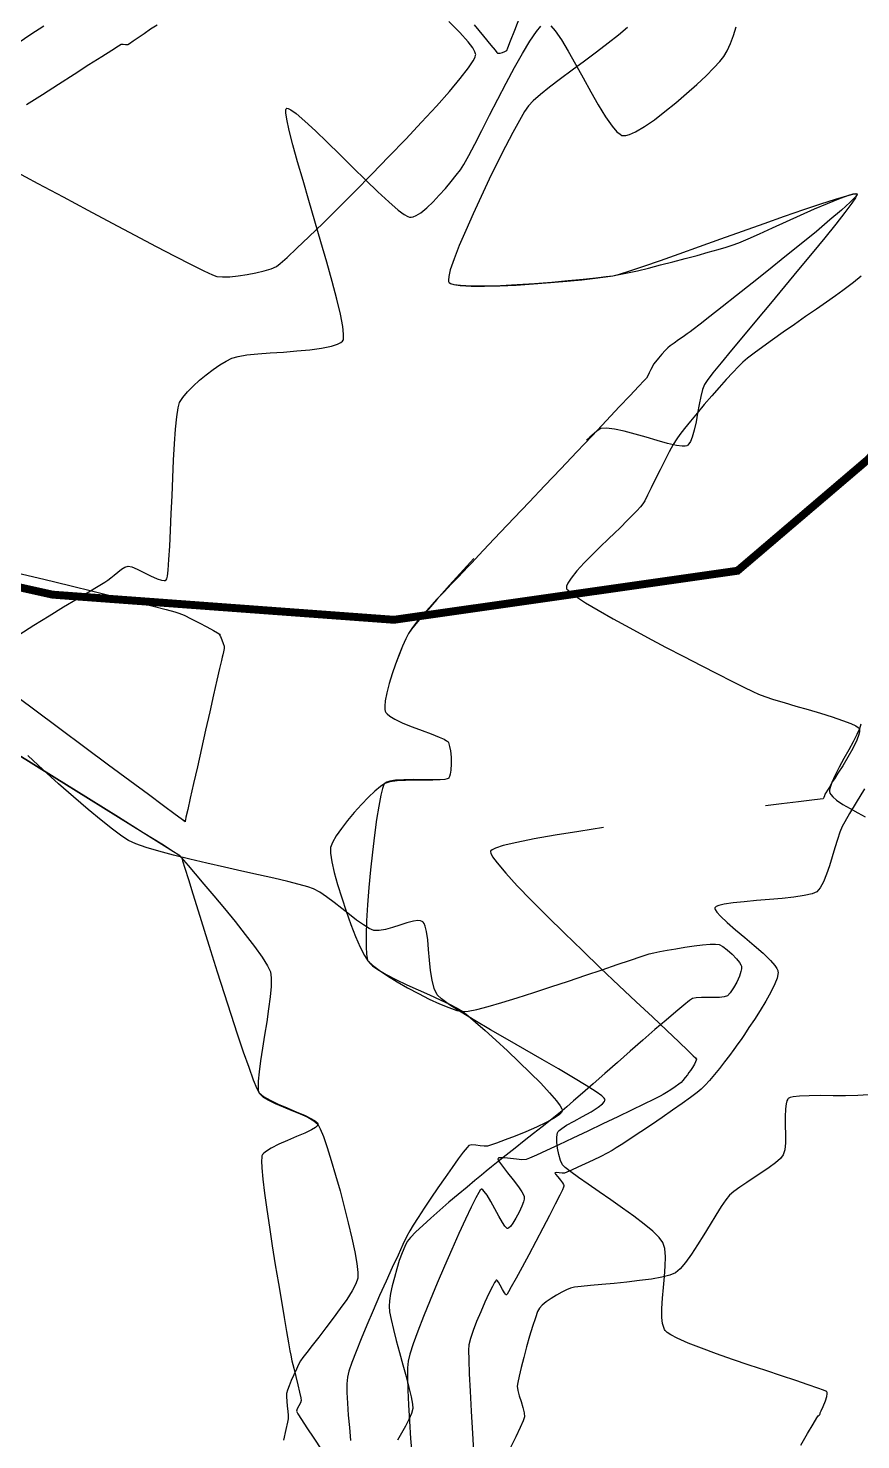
# Model space of a CAD drawing. Header units: metres. Extents: x 708868 to 711043, y 5411316 to 5413138.
# Drawn here: x 709140.5 to 709245.8, y 5411762.1 to 5411940.6 of the extents above; entities that cross this region are included whole.
import ezdxf

# ---------------------------------------------------------------- set-up
doc = ezdxf.new("R2010")
doc.units = ezdxf.units.M
doc.linetypes.add('DASHED', pattern=[0.75, 0.5, -0.25])
for name, color, linetype in [('C-ANNO-TABL', 1, 'Continuous'), ('Rionegro 2010_Contours', 7, 'Continuous'), ('Rionegro 2014_Contours', 7, 'Continuous'), ('Rionegro 2018_Contours', 7, 'Continuous')]:
    doc.layers.add(name, color=color, linetype=linetype)

msp = doc.modelspace()

# ---------------------------------------------------------------- linework, layer by layer
at = {"layer": 'C-ANNO-TABL', "color": 4, "linetype": 'DASHED', "true_color": 0x3dffff, "const_width": 1, "flags": 128}
msp.add_lwpolyline([(711042.54, 5413065.08), (710960.96, 5413110.4), (710928.51, 5413129.62), (710904.96, 5413136.48), (710878.34, 5413137.92), (710860.98, 5413136.79), (710843.25, 5413130), (710825.89, 5413114.54), (710808.92, 5413089.66), (710785.53, 5413050.07), (710767.48, 5413018.5), (710750.58, 5412962.4), (710732.95, 5412902.16), (710722.63, 5412876.69), (710711.1, 5412854.24), (710709.27, 5412838.47), (710712.25, 5412799.16), (710711.4, 5412767.16), (710706.84, 5412750.08), (710696.97, 5412735.65), (710677.97, 5412728.44), (710654.04, 5412726.54), (710627.07, 5412724.64), (710606.56, 5412720.47), (710589.8, 5412712.38), (710580.58, 5412698.73), (710577.45, 5412692.07), (710576.62, 5412681.45), (710581.7, 5412658.89), (710586.52, 5412640.58), (710590.14, 5412620.11), (710586.76, 5412609.51), (710569.89, 5412600.36), (710548.45, 5412592.65), (710519.16, 5412593.65), (710507.9, 5412592.67), (710498.04, 5412592.91), (710476.65, 5412590.53), (710453.44, 5412584.65), (710430.06, 5412578.87), (710407.17, 5412571.65), (710393.36, 5412565.35), (710390.57, 5412558.78), (710388.56, 5412550.53), (710383.7, 5412533.01), (710380.56, 5412521.69), (710371.65, 5412514.46), (710365.86, 5412509.89), (710362.01, 5412504.59), (710331.38, 5412455.85), (710322.46, 5412437.3), (710314.75, 5412419.96), (710310.91, 5412404.45), (710310.19, 5412389.52), (710312.36, 5412375.55), (710316.7, 5412365.43), (710327.06, 5412353.87), (710331.95, 5412345.85), (710336.14, 5412343.08), (710341.7, 5412343.55), (710347.66, 5412345.73), (710357.76, 5412346.03), (710373.48, 5412344.55), (710380.94, 5412341.93), (710387.56, 5412337.03), (710390.34, 5412331.13), (710393.23, 5412321.91), (710394.37, 5412314.08), (710391.95, 5412287.73), (710391.95, 5412242), (710398.77, 5412181.36), (710397.17, 5412154.92), (710391.09, 5412141.08), (710382.35, 5412135.26), (710365.93, 5412125.12), (710349.52, 5412122.86), (710314.94, 5412100.53), (710310.16, 5412097.45), (710304.08, 5412096.97), (710288.95, 5412103.64), (710260.4, 5412118.75), (710227.16, 5412131.8), (710192.2, 5412139.84), (710067.13, 5412167.23), (710056.51, 5412173.82), (710010.25, 5412214.54), (709997.9, 5412231.7), (709990.99, 5412235.84), (709981.95, 5412236.81), (709941.87, 5412226.35), (709906.21, 5412219.68), (709872.55, 5412206.97), (709858.98, 5412200.97), (709841.48, 5412178.77), (709831.7, 5412162.57), (709826.82, 5412138.12), (709826.1, 5412113.87), (709847.99, 5412057.97), (709847.99, 5412027.52), (709841.15, 5411995.84), (709821.68, 5411967.67), (709785.13, 5411896), (709764.5, 5411870.43), (709729.92, 5411841.63), (709687.88, 5411828.1), (709653.61, 5411828.39), (709636.8, 5411836.29), (709611.99, 5411871.53), (709572.15, 5411935.23), (709533.47, 5411953.88), (709461.2, 5411963.08), (709400.58, 5411961.74), (709328.3, 5411946.17), (709283.9, 5411933.17), (709246.82, 5411886.15), (709230.21, 5411871.99), (709186.77, 5411865.79), (709143.57, 5411868.97), (709131.37, 5411871.68), (709115.44, 5411870.35), (709084.2, 5411857.65), (709062.64, 5411854.33), (708913.41, 5411851.54)], dxfattribs=at)
at = {"layer": 'Rionegro 2010_Contours'}
for points in [[(709216.28, 5411940.66, 227), (709215.17, 5411939.71, 227), (709213.85, 5411938.66, 227), (709212.38, 5411937.55, 227), (709210.85, 5411936.41, 227), (709209.3, 5411935.27, 227), (709207.82, 5411934.17, 227), (709206.45, 5411933.13, 227), (709205.28, 5411932.19, 227), (709204.36, 5411931.39, 227), (709203.76, 5411930.75, 227), (709203.29, 5411930.04, 227), (709202.63, 5411928.9, 227), (709201.81, 5411927.4, 227), (709200.88, 5411925.61, 227), (709199.87, 5411923.62, 227), (709198.82, 5411921.49, 227), (709197.77, 5411919.29, 227), (709196.76, 5411917.11, 227), (709195.83, 5411915.02, 227), (709195.02, 5411913.09, 227), (709194.36, 5411911.4, 227), (709193.89, 5411910.02, 227), (709193.69, 5411909.18, 227), (709193.65, 5411908.74, 227), (709193.67, 5411908.55, 227), (709193.71, 5411908.48, 227), (709193.76, 5411908.42, 227), (709193.93, 5411908.31, 227), (709194.34, 5411908.18, 227), (709195.15, 5411908.06, 227), (709196.51, 5411907.98, 227), (709198.2, 5411907.97, 227), (709200.13, 5411908.02, 227), (709202.22, 5411908.11, 227), (709204.39, 5411908.25, 227), (709206.55, 5411908.42, 227), (709208.62, 5411908.6, 227), (709210.53, 5411908.78, 227), (709212.19, 5411908.97, 227), (709213.52, 5411909.13, 227), (709214.44, 5411909.28, 227), (709215.27, 5411909.49, 227), (709216.6, 5411909.9, 227), (709218.35, 5411910.49, 227), (709220.46, 5411911.22, 227), (709222.83, 5411912.06, 227), (709225.41, 5411912.97, 227), (709228.1, 5411913.94, 227), (709230.85, 5411914.92, 227), (709233.56, 5411915.88, 227), (709236.16, 5411916.8, 227), (709238.59, 5411917.65, 227), (709240.76, 5411918.38, 227), (709242.59, 5411918.98, 227), (709244.02, 5411919.4, 227), (709244.81, 5411919.6, 227), (709245.18, 5411919.65, 227), (709245.31, 5411919.64, 227), (709245.34, 5411919.62, 227), (709245.34, 5411919.58, 227), (709245.29, 5411919.46, 227), (709245.05, 5411919.17, 227), (709244.46, 5411918.58, 227), (709243.35, 5411917.58, 227), (709241.9, 5411916.33, 227), (709240.18, 5411914.89, 227), (709238.26, 5411913.32, 227), (709236.21, 5411911.66, 227), (709234.12, 5411909.98, 227), (709232.05, 5411908.34, 227), (709230.07, 5411906.77, 227), (709228.27, 5411905.36, 227), (709226.71, 5411904.13, 227), (709225.47, 5411903.16, 227), (709224.62, 5411902.5, 227), (709224.24, 5411902.21, 227), (709223.84, 5411901.92, 227), (709223.32, 5411901.56, 227), (709222.75, 5411901.16, 227), (709222.19, 5411900.77, 227), (709221.71, 5411900.43, 227), (709221.39, 5411900.17, 227), (709221.05, 5411899.83, 227), (709220.64, 5411899.36, 227), (709220.21, 5411898.86, 227), (709219.84, 5411898.41, 227), (709219.6, 5411898.09, 227), (709219.44, 5411897.8, 227), (709219.24, 5411897.42, 227), (709219.05, 5411897, 227), (709218.85, 5411896.62, 227), (709218.68, 5411896.33, 227), (709218.41, 5411896.02, 227), (709217.7, 5411895.27, 227), (709216.63, 5411894.14, 227), (709215.26, 5411892.69, 227), (709213.64, 5411890.97, 227), (709211.82, 5411889.06, 227), (709209.88, 5411887.01, 227), (709207.86, 5411884.89, 227), (709205.83, 5411882.75, 227), (709203.84, 5411880.65, 227), (709201.95, 5411878.67, 227), (709200.23, 5411876.85, 227), (709198.72, 5411875.26, 227), (709197.49, 5411873.96, 227), (709196.59, 5411873.01, 227), (709196.09, 5411872.47, 227), (709195.54, 5411871.89, 227), (709194.83, 5411871.14, 227), (709194, 5411870.28, 227), (709193.1, 5411869.33, 227), (709192.16, 5411868.34, 227), (709191.24, 5411867.34, 227), (709190.38, 5411866.38, 227), (709189.63, 5411865.48, 227), (709189.02, 5411864.7, 227), (709188.6, 5411864.07, 227), (709188.26, 5411863.38, 227), (709187.85, 5411862.47, 227), (709187.41, 5411861.38, 227), (709186.97, 5411860.19, 227), (709186.54, 5411858.95, 227), (709186.16, 5411857.72, 227), (709185.86, 5411856.57, 227), (709185.66, 5411855.55, 227), (709185.6, 5411854.88, 227), (709185.61, 5411854.47, 227), (709185.66, 5411854.26, 227), (709185.69, 5411854.17, 227), (709185.74, 5411854.08, 227), (709185.89, 5411853.9, 227), (709186.23, 5411853.61, 227), (709186.88, 5411853.22, 227), (709187.9, 5411852.74, 227), (709189.08, 5411852.26, 227), (709190.31, 5411851.79, 227), (709191.47, 5411851.36, 227), (709192.48, 5411850.96, 227), (709193.1, 5411850.68, 227), (709193.42, 5411850.5, 227), (709193.56, 5411850.39, 227), (709193.6, 5411850.34, 227), (709193.64, 5411850.27, 227), (709193.71, 5411850.1, 227), (709193.8, 5411849.77, 227), (709193.9, 5411849.21, 227), (709193.98, 5411848.41, 227), (709194, 5411847.57, 227), (709193.96, 5411846.79, 227), (709193.88, 5411846.27, 227), (709193.79, 5411845.97, 227), (709193.72, 5411845.82, 227), (709193.68, 5411845.77, 227), (709193.63, 5411845.73, 227), (709193.5, 5411845.68, 227), (709193.18, 5411845.62, 227), (709192.57, 5411845.57, 227), (709191.58, 5411845.56, 227), (709190.42, 5411845.58, 227), (709189.2, 5411845.59, 227), (709188.01, 5411845.57, 227), (709186.95, 5411845.5, 227), (709186.25, 5411845.39, 227), (709185.85, 5411845.26, 227), (709185.66, 5411845.15, 227), (709185.59, 5411845.09, 227), (709185.54, 5411845.03, 227), (709185.45, 5411844.86, 227), (709185.31, 5411844.45, 227), (709185.11, 5411843.63, 227), (709184.84, 5411842.25, 227), (709184.57, 5411840.53, 227), (709184.29, 5411838.57, 227), (709184.03, 5411836.43, 227), (709183.8, 5411834.19, 227), (709183.59, 5411831.95, 227), (709183.41, 5411829.77, 227), (709183.29, 5411827.74, 227), (709183.23, 5411825.93, 227), (709183.23, 5411824.44, 227), (709183.28, 5411823.51, 227), (709183.36, 5411823, 227), (709183.43, 5411822.77, 227), (709183.47, 5411822.68, 227), (709183.53, 5411822.58, 227), (709183.7, 5411822.37, 227), (709184.05, 5411822.04, 227), (709184.71, 5411821.58, 227), (709185.76, 5411820.96, 227), (709187.01, 5411820.32, 227), (709188.38, 5411819.66, 227), (709189.82, 5411819.01, 227), (709191.24, 5411818.37, 227), (709192.59, 5411817.77, 227), (709193.79, 5411817.2, 227), (709194.77, 5411816.7, 227), (709195.47, 5411816.26, 227), (709196.13, 5411815.74, 227), (709197.09, 5411814.92, 227), (709198.29, 5411813.87, 227), (709199.65, 5411812.64, 227), (709201.1, 5411811.31, 227), (709202.57, 5411809.91, 227), (709204, 5411808.53, 227), (709205.32, 5411807.2, 227), (709206.45, 5411806, 227), (709207.33, 5411804.99, 227), (709207.8, 5411804.34, 227), (709208, 5411803.98, 227), (709208.05, 5411803.8, 227), (709208.05, 5411803.73, 227), (709208.03, 5411803.66, 227), (709207.93, 5411803.49, 227), (709207.64, 5411803.22, 227), (709207.03, 5411802.81, 227), (709206.01, 5411802.25, 227), (709204.77, 5411801.66, 227), (709203.43, 5411801.08, 227), (709202.07, 5411800.53, 227), (709200.81, 5411800.04, 227), (709199.74, 5411799.65, 227), (709198.97, 5411799.38, 227), (709198.59, 5411799.26, 227), (709198.19, 5411799.25, 227), (709197.66, 5411799.3, 227), (709197.1, 5411799.37, 227), (709196.59, 5411799.4, 227), (709196.24, 5411799.34, 227), (709196, 5411799.09, 227), (709195.53, 5411798.5, 227), (709194.89, 5411797.63, 227), (709194.11, 5411796.54, 227), (709193.24, 5411795.31, 227), (709192.33, 5411794, 227), (709191.42, 5411792.68, 227), (709190.57, 5411791.4, 227), (709189.81, 5411790.25, 227), (709189.19, 5411789.28, 227), (709188.77, 5411788.56, 227), (709188.41, 5411787.87, 227), (709187.9, 5411786.83, 227), (709187.28, 5411785.49, 227), (709186.55, 5411783.93, 227), (709185.77, 5411782.19, 227), (709184.95, 5411780.36, 227), (709184.13, 5411778.49, 227), (709183.34, 5411776.64, 227), (709182.61, 5411774.89, 227), (709181.97, 5411773.29, 227), (709181.44, 5411771.9, 227), (709181.07, 5411770.8, 227), (709180.87, 5411770.05, 227), (709180.8, 5411769.22, 227), (709180.8, 5411768.1, 227), (709180.87, 5411766.76, 227), (709180.98, 5411765.26, 227), (709181.12, 5411763.67, 227), (709181.28, 5411762.04, 227)], [(709245.85, 5411909.23, 228), (709244.87, 5411908.44, 228), (709244.21, 5411907.92, 228), (709243.53, 5411907.41, 228), (709242.6, 5411906.75, 228), (709241.47, 5411905.96, 228), (709240.19, 5411905.06, 228), (709238.82, 5411904.11, 228), (709237.4, 5411903.12, 228), (709235.99, 5411902.14, 228), (709234.64, 5411901.19, 228), (709233.4, 5411900.3, 228), (709232.33, 5411899.51, 228), (709231.47, 5411898.86, 228), (709230.88, 5411898.37, 228), (709230.32, 5411897.82, 228), (709229.6, 5411897.07, 228), (709228.78, 5411896.17, 228), (709227.88, 5411895.16, 228), (709226.94, 5411894.09, 228), (709226, 5411892.99, 228), (709225.09, 5411891.91, 228), (709224.25, 5411890.89, 228), (709223.52, 5411889.98, 228), (709222.93, 5411889.22, 228), (709222.52, 5411888.66, 228), (709222.09, 5411887.96, 228), (709221.58, 5411887.02, 228), (709221.01, 5411885.93, 228), (709220.42, 5411884.76, 228), (709219.84, 5411883.59, 228), (709219.3, 5411882.49, 228), (709218.83, 5411881.55, 228), (709218.47, 5411880.84, 228), (709218.23, 5411880.44, 228), (709217.92, 5411880.05, 228), (709217.48, 5411879.57, 228), (709216.98, 5411879.06, 228), (709216.48, 5411878.55, 228), (709216.02, 5411878.09, 228), (709215.67, 5411877.73, 228), (709215.33, 5411877.39, 228), (709214.69, 5411876.79, 228), (709213.85, 5411875.99, 228), (709212.86, 5411875.05, 228), (709211.82, 5411874.02, 228), (709210.81, 5411872.97, 228), (709209.9, 5411871.96, 228), (709209.17, 5411871.05, 228), (709208.77, 5411870.43, 228), (709208.6, 5411870.05, 228), (709208.57, 5411869.85, 228), (709208.57, 5411869.76, 228), (709208.59, 5411869.7, 228), (709208.7, 5411869.56, 228), (709209.02, 5411869.26, 228), (709209.72, 5411868.76, 228), (709210.97, 5411867.95, 228), (709212.58, 5411867, 228), (709214.47, 5411865.92, 228), (709216.58, 5411864.76, 228), (709218.81, 5411863.56, 228), (709221.12, 5411862.34, 228), (709223.41, 5411861.14, 228), (709225.62, 5411860.01, 228), (709227.67, 5411858.96, 228), (709229.49, 5411858.04, 228), (709231.01, 5411857.28, 228), (709232.16, 5411856.72, 228), (709232.85, 5411856.4, 228), (709233.65, 5411856.1, 228), (709234.75, 5411855.73, 228), (709236.09, 5411855.33, 228), (709237.57, 5411854.89, 228), (709239.14, 5411854.43, 228), (709240.7, 5411853.97, 228), (709242.17, 5411853.51, 228), (709243.48, 5411853.07, 228), (709244.54, 5411852.66, 228), (709245.17, 5411852.37, 228), (709245.47, 5411852.17, 228), (709245.59, 5411852.05, 228), (709245.62, 5411851.99, 228), (709245.65, 5411851.91, 228), (709245.65, 5411851.69, 228), (709245.56, 5411851.28, 228), (709245.29, 5411850.58, 228), (709244.79, 5411849.54, 228), (709244.16, 5411848.43, 228), (709243.51, 5411847.34, 228), (709242.91, 5411846.4, 228), (709242.46, 5411845.69, 228), (709242.24, 5411845.35, 228), (709242.07, 5411845.05, 228), (709241.83, 5411844.65, 228), (709241.58, 5411844.24, 228), (709241.37, 5411843.91, 228), (709241.27, 5411843.73, 228), (709241.21, 5411843.55, 228), (709241.14, 5411843.32, 228), (709241.05, 5411843.17, 228), (709240.67, 5411843.12, 228), (709239.61, 5411842.99, 228), (709237.94, 5411842.78, 228), (709235.77, 5411842.52, 228), (709233.74, 5411842.26, 228)], [(709139.05, 5411871.74, 226), (709142.47, 5411870.92, 226), (709145.77, 5411870.11, 226), (709148.87, 5411869.35, 226), (709151.71, 5411868.65, 226), (709154.22, 5411868.03, 226), (709156.32, 5411867.5, 226), (709157.96, 5411867.08, 226), (709159.07, 5411866.79, 226), (709159.57, 5411866.64, 226), (709160.24, 5411866.36, 226), (709161.12, 5411865.92, 226), (709162.11, 5411865.41, 226), (709163.09, 5411864.9, 226), (709163.93, 5411864.44, 226), (709164.43, 5411864.16, 226), (709164.66, 5411864.03, 226), (709164.74, 5411863.99, 226), (709164.75, 5411863.98, 226), (709164.75, 5411863.98, 226), (709164.74, 5411863.95, 226), (709164.73, 5411863.9, 226), (709164.72, 5411863.85, 226), (709164.81, 5411863.67, 226), (709164.99, 5411863.26, 226), (709165.18, 5411862.79, 226), (709165.29, 5411862.45, 226), (709165.27, 5411862.15, 226), (709165.19, 5411861.75, 226), (709165.1, 5411861.36, 226), (709165.03, 5411861.06, 226), (709164.94, 5411860.65, 226), (709164.72, 5411859.65, 226), (709164.38, 5411858.16, 226), (709163.96, 5411856.29, 226), (709163.47, 5411854.15, 226), (709162.95, 5411851.85, 226), (709162.42, 5411849.51, 226), (709161.9, 5411847.22, 226), (709161.42, 5411845.1, 226), (709161, 5411843.26, 226), (709160.68, 5411841.81, 226), (709160.46, 5411840.85, 226), (709160.38, 5411840.51, 226), (709160.36, 5411840.38, 226), (709160.34, 5411840.27, 226), (709160.01, 5411840.51, 226), (709159.09, 5411841.19, 226), (709157.63, 5411842.26, 226), (709155.7, 5411843.69, 226), (709153.35, 5411845.43, 226), (709150.66, 5411847.42, 226), (709147.69, 5411849.63, 226), (709144.5, 5411852.01, 226), (709141.16, 5411854.5, 226), (709137.72, 5411857.08, 226)], [(709138.98, 5411848.88, 226), (709143.79, 5411845.91, 226), (709148.13, 5411843.21, 226), (709151.91, 5411840.86, 226), (709155.03, 5411838.92, 226), (709157.39, 5411837.44, 226), (709158.88, 5411836.51, 226), (709159.42, 5411836.17, 226), (709159.58, 5411836.02, 226), (709159.77, 5411835.82, 226), (709159.92, 5411835.65, 226), (709160.15, 5411835.39, 226), (709160.74, 5411834.71, 226), (709161.63, 5411833.68, 226), (709162.73, 5411832.39, 226), (709163.98, 5411830.91, 226), (709165.32, 5411829.3, 226), (709166.67, 5411827.65, 226), (709167.96, 5411826.02, 226), (709169.12, 5411824.5, 226), (709170.08, 5411823.16, 226), (709170.78, 5411822.06, 226), (709171.14, 5411821.29, 226), (709171.24, 5411820.53, 226), (709171.22, 5411819.45, 226), (709171.1, 5411818.11, 226), (709170.91, 5411816.6, 226), (709170.67, 5411814.97, 226), (709170.4, 5411813.29, 226), (709170.13, 5411811.63, 226), (709169.9, 5411810.06, 226), (709169.71, 5411808.64, 226), (709169.6, 5411807.45, 226), (709169.58, 5411806.7, 226), (709169.61, 5411806.28, 226), (709169.66, 5411806.08, 226), (709169.7, 5411806, 226), (709169.75, 5411805.91, 226), (709169.91, 5411805.73, 226), (709170.23, 5411805.46, 226), (709170.81, 5411805.1, 226), (709171.72, 5411804.66, 226), (709172.76, 5411804.22, 226), (709173.85, 5411803.78, 226), (709174.91, 5411803.35, 226), (709175.86, 5411802.91, 226), (709176.64, 5411802.47, 226), (709177.15, 5411802.02, 226), (709177.45, 5411801.46, 226), (709177.84, 5411800.46, 226), (709178.31, 5411799.1, 226), (709178.83, 5411797.45, 226), (709179.38, 5411795.59, 226), (709179.94, 5411793.61, 226), (709180.48, 5411791.57, 226), (709180.99, 5411789.55, 226), (709181.43, 5411787.64, 226), (709181.8, 5411785.91, 226), (709182.06, 5411784.44, 226), (709182.2, 5411783.3, 226), (709182.2, 5411782.58, 226), (709181.95, 5411781.87, 226), (709181.47, 5411780.96, 226), (709180.79, 5411779.89, 226), (709179.97, 5411778.72, 226), (709179.08, 5411777.49, 226), (709178.15, 5411776.27, 226), (709177.25, 5411775.11, 226), (709176.42, 5411774.06, 226), (709175.73, 5411773.18, 226), (709175.22, 5411772.52, 226), (709174.95, 5411772.13, 226), (709174.71, 5411771.66, 226), (709174.42, 5411771.05, 226), (709174.1, 5411770.35, 226), (709173.78, 5411769.64, 226), (709173.51, 5411768.96, 226), (709173.3, 5411768.4, 226), (709173.19, 5411768, 226), (709173.17, 5411767.57, 226), (709173.2, 5411767.02, 226), (709173.26, 5411766.4, 226), (709173.33, 5411765.77, 226), (709173.37, 5411765.22, 226), (709173.38, 5411764.78, 226), (709173.3, 5411764.35, 226), (709173.1, 5411763.43, 226), (709172.81, 5411762.1, 226)], [(709246.26, 5411844.44, 229), (709245.22, 5411842.71, 229), (709244.38, 5411841.29, 229), (709243.77, 5411840.24, 229), (709243.44, 5411839.64, 229), (709243.15, 5411838.93, 229), (709242.84, 5411838.02, 229), (709242.52, 5411836.96, 229), (709242.18, 5411835.83, 229), (709241.83, 5411834.7, 229), (709241.46, 5411833.62, 229), (709241.07, 5411832.67, 229), (709240.66, 5411831.91, 229), (709240.22, 5411831.4, 229), (709239.63, 5411831.14, 229), (709238.65, 5411830.92, 229), (709237.35, 5411830.73, 229), (709235.86, 5411830.57, 229), (709234.24, 5411830.43, 229), (709232.6, 5411830.29, 229), (709231.04, 5411830.15, 229), (709229.64, 5411830, 229), (709228.5, 5411829.83, 229), (709227.83, 5411829.67, 229), (709227.51, 5411829.53, 229), (709227.39, 5411829.43, 229), (709227.36, 5411829.38, 229), (709227.35, 5411829.31, 229), (709227.39, 5411829.15, 229), (709227.58, 5411828.84, 229), (709228.04, 5411828.32, 229), (709228.89, 5411827.52, 229), (709229.96, 5411826.6, 229), (709231.13, 5411825.61, 229), (709232.32, 5411824.61, 229), (709233.44, 5411823.63, 229), (709234.37, 5411822.73, 229), (709234.93, 5411822.1, 229), (709235.2, 5411821.69, 229), (709235.3, 5411821.46, 229), (709235.32, 5411821.35, 229), (709235.33, 5411821.24, 229), (709235.31, 5411820.97, 229), (709235.21, 5411820.5, 229), (709234.94, 5411819.77, 229), (709234.43, 5411818.71, 229), (709233.79, 5411817.57, 229), (709233.08, 5411816.4, 229), (709232.35, 5411815.27, 229), (709231.66, 5411814.24, 229), (709231.07, 5411813.38, 229), (709230.65, 5411812.75, 229), (709230.26, 5411812.18, 229), (709229.76, 5411811.49, 229), (709229.19, 5411810.73, 229), (709228.57, 5411809.91, 229), (709227.92, 5411809.09, 229), (709227.28, 5411808.3, 229), (709226.66, 5411807.57, 229), (709226.1, 5411806.95, 229), (709225.62, 5411806.47, 229), (709225.1, 5411806.03, 229), (709224.27, 5411805.41, 229), (709223.21, 5411804.65, 229), (709221.99, 5411803.79, 229), (709220.66, 5411802.88, 229), (709219.31, 5411801.95, 229), (709217.98, 5411801.06, 229), (709216.76, 5411800.25, 229), (709215.7, 5411799.56, 229), (709214.88, 5411799.03, 229), (709214.36, 5411798.71, 229), (709213.74, 5411798.38, 229), (709212.91, 5411797.96, 229), (709211.96, 5411797.5, 229), (709210.96, 5411797.03, 229), (709210.01, 5411796.59, 229), (709209.2, 5411796.22, 229), (709208.61, 5411795.97, 229), (709208.33, 5411795.86, 229), (709208.04, 5411795.86, 229), (709207.64, 5411795.9, 229), (709207.28, 5411795.94, 229), (709207.1, 5411795.9, 229), (709207.19, 5411795.72, 229), (709207.47, 5411795.37, 229), (709207.82, 5411794.94, 229), (709208.07, 5411794.61, 229), (709208.2, 5411794.39, 229), (709208.24, 5411794.27, 229), (709208.25, 5411794.21, 229), (709208.25, 5411794.18, 229), (709208.2, 5411794.06, 229), (709208.06, 5411793.74, 229), (709207.74, 5411793.06, 229), (709207.16, 5411791.9, 229), (709206.43, 5411790.48, 229), (709205.6, 5411788.88, 229), (709204.72, 5411787.2, 229), (709203.83, 5411785.52, 229), (709202.98, 5411783.95, 229), (709202.22, 5411782.56, 229), (709201.6, 5411781.46, 229), (709201.24, 5411780.84, 229), (709201.06, 5411780.56, 229), (709200.99, 5411780.48, 229), (709200.98, 5411780.46, 229), (709200.94, 5411780.47, 229), (709200.86, 5411780.54, 229), (709200.72, 5411780.73, 229), (709200.49, 5411781.12, 229), (709200.19, 5411781.68, 229), (709199.97, 5411782.07, 229), (709199.83, 5411782.26, 229), (709199.75, 5411782.32, 229), (709199.72, 5411782.33, 229), (709199.7, 5411782.32, 229), (709199.64, 5411782.25, 229), (709199.49, 5411782.01, 229), (709199.22, 5411781.51, 229), (709198.78, 5411780.62, 229), (709198.27, 5411779.53, 229), (709197.74, 5411778.33, 229), (709197.22, 5411777.1, 229), (709196.77, 5411775.94, 229), (709196.42, 5411774.92, 229), (709196.23, 5411774.14, 229), (709196.19, 5411773.48, 229), (709196.22, 5411772.23, 229), (709196.28, 5411770.47, 229), (709196.39, 5411768.28, 229), (709196.53, 5411765.74, 229), (709196.69, 5411762.93, 229), (709196.87, 5411759.94, 229)], [(709213.26, 5411839.52, 228), (709210.12, 5411839.04, 228), (709207.14, 5411838.56, 228), (709204.5, 5411838.09, 228), (709202.28, 5411837.65, 228), (709200.56, 5411837.24, 228), (709199.6, 5411836.94, 228), (709199.16, 5411836.73, 228), (709199, 5411836.6, 228), (709198.96, 5411836.54, 228), (709198.95, 5411836.47, 228), (709199, 5411836.27, 228), (709199.23, 5411835.84, 228), (709199.8, 5411835.05, 228), (709200.9, 5411833.76, 228), (709202.36, 5411832.17, 228), (709204.13, 5411830.34, 228), (709206.13, 5411828.32, 228), (709208.31, 5411826.19, 228), (709210.59, 5411823.98, 228), (709212.9, 5411821.76, 228), (709215.2, 5411819.58, 228), (709217.4, 5411817.5, 228), (709219.44, 5411815.58, 228), (709221.26, 5411813.87, 228), (709222.79, 5411812.43, 228), (709223.97, 5411811.32, 228), (709224.61, 5411810.69, 228), (709224.9, 5411810.41, 228), (709224.99, 5411810.3, 228), (709225, 5411810.28, 228), (709225, 5411810.24, 228), (709224.99, 5411810.13, 228), (709224.91, 5411809.93, 228), (709224.75, 5411809.61, 228), (709224.5, 5411809.2, 228), (709224.25, 5411808.83, 228), (709224.07, 5411808.57, 228), (709223.87, 5411808.28, 228), (709223.59, 5411807.92, 228), (709223.31, 5411807.57, 228), (709223.07, 5411807.31, 228), (709222.79, 5411807.09, 228), (709222.32, 5411806.75, 228), (709221.77, 5411806.37, 228), (709221.23, 5411806.02, 228), (709220.82, 5411805.77, 228), (709220.44, 5411805.57, 228), (709219.59, 5411805.16, 228), (709218.35, 5411804.55, 228), (709216.82, 5411803.81, 228), (709215.07, 5411802.97, 228), (709213.19, 5411802.07, 228), (709211.26, 5411801.15, 228), (709209.37, 5411800.25, 228), (709207.61, 5411799.42, 228), (709206.05, 5411798.69, 228), (709204.78, 5411798.11, 228), (709203.89, 5411797.72, 228), (709203.46, 5411797.56, 228), (709202.95, 5411797.54, 228), (709202.25, 5411797.6, 228), (709201.48, 5411797.69, 228), (709200.75, 5411797.76, 228), (709200.29, 5411797.78, 228), (709200.04, 5411797.76, 228), (709199.95, 5411797.72, 228), (709199.92, 5411797.69, 228), (709199.91, 5411797.65, 228), (709199.95, 5411797.53, 228), (709200.11, 5411797.25, 228), (709200.49, 5411796.73, 228), (709201.13, 5411795.9, 228), (709201.85, 5411794.99, 228), (709202.53, 5411794.1, 228), (709202.95, 5411793.48, 228), (709203.15, 5411793.1, 228), (709203.22, 5411792.9, 228), (709203.24, 5411792.82, 228), (709203.24, 5411792.75, 228), (709203.21, 5411792.56, 228), (709203.13, 5411792.21, 228), (709202.93, 5411791.67, 228), (709202.59, 5411790.91, 228), (709202.19, 5411790.16, 228), (709201.78, 5411789.5, 228), (709201.48, 5411789.11, 228), (709201.29, 5411788.92, 228), (709201.18, 5411788.86, 228), (709201.14, 5411788.85, 228), (709201.09, 5411788.86, 228), (709200.99, 5411788.93, 228), (709200.8, 5411789.15, 228), (709200.49, 5411789.62, 228), (709200.03, 5411790.42, 228), (709199.52, 5411791.34, 228), (709199.01, 5411792.25, 228), (709198.53, 5411793.05, 228), (709198.19, 5411793.52, 228), (709197.98, 5411793.73, 228), (709197.86, 5411793.8, 228), (709197.81, 5411793.8, 228), (709197.78, 5411793.79, 228), (709197.68, 5411793.69, 228), (709197.49, 5411793.4, 228), (709197.12, 5411792.74, 228), (709196.52, 5411791.55, 228), (709195.79, 5411790.01, 228), (709194.96, 5411788.21, 228), (709194.06, 5411786.21, 228), (709193.14, 5411784.09, 228), (709192.22, 5411781.92, 228), (709191.33, 5411779.78, 228), (709190.51, 5411777.74, 228), (709189.79, 5411775.88, 228), (709189.2, 5411774.27, 228), (709188.77, 5411772.98, 228), (709188.55, 5411772.09, 228), (709188.47, 5411771.25, 228), (709188.46, 5411770.01, 228), (709188.51, 5411768.42, 228), (709188.6, 5411766.57, 228), (709188.72, 5411764.51, 228), (709188.87, 5411762.3, 228), (709189.05, 5411760.01, 228)]]:
    msp.add_polyline3d(points, dxfattribs=at)
at = {"layer": 'Rionegro 2014_Contours'}
for points in [[(709196.89, 5411940.98, 227), (709198.07, 5411939.55, 227), (709199.01, 5411938.43, 227), (709199.54, 5411937.8, 227), (709199.78, 5411937.52, 227), (709199.87, 5411937.43, 227), (709199.88, 5411937.42, 227), (709199.92, 5411937.41, 227), (709200.01, 5411937.41, 227), (709200.19, 5411937.43, 227), (709200.47, 5411937.5, 227), (709200.8, 5411937.63, 227), (709201.02, 5411937.75, 227), (709201.16, 5411938.09, 227), (709201.51, 5411938.97, 227), (709202.04, 5411940.34, 227), (709202.71, 5411942.1, 227)], [(709138.61, 5411922.64, 227), (709141.74, 5411920.95, 227), (709144.91, 5411919.25, 227), (709148.06, 5411917.56, 227), (709151.12, 5411915.93, 227), (709154.01, 5411914.39, 227), (709156.69, 5411912.99, 227), (709159.07, 5411911.75, 227), (709161.1, 5411910.71, 227), (709162.7, 5411909.91, 227), (709163.8, 5411909.39, 227), (709164.36, 5411909.18, 227), (709165.08, 5411909.13, 227), (709166, 5411909.16, 227), (709167.06, 5411909.27, 227), (709168.19, 5411909.44, 227), (709169.3, 5411909.65, 227), (709170.34, 5411909.9, 227), (709171.23, 5411910.17, 227), (709171.89, 5411910.46, 227), (709172.37, 5411910.82, 227), (709173.25, 5411911.6, 227), (709174.48, 5411912.75, 227), (709176.01, 5411914.21, 227), (709177.79, 5411915.93, 227), (709179.74, 5411917.86, 227), (709181.82, 5411919.94, 227), (709183.97, 5411922.12, 227), (709186.13, 5411924.34, 227), (709188.25, 5411926.55, 227), (709190.26, 5411928.7, 227), (709192.13, 5411930.73, 227), (709193.77, 5411932.59, 227), (709195.15, 5411934.22, 227), (709196.2, 5411935.58, 227), (709196.77, 5411936.43, 227), (709197.02, 5411936.91, 227), (709197.09, 5411937.15, 227), (709197.1, 5411937.25, 227), (709197.09, 5411937.35, 227), (709197, 5411937.6, 227), (709196.74, 5411938.07, 227), (709196.15, 5411938.85, 227), (709195.08, 5411940.04, 227), (709193.71, 5411941.43, 227)], [(709216.28, 5411940.66, 227), (709215.17, 5411939.71, 227), (709213.85, 5411938.66, 227), (709212.38, 5411937.55, 227), (709210.85, 5411936.41, 227), (709209.3, 5411935.27, 227), (709207.82, 5411934.17, 227), (709206.45, 5411933.13, 227), (709205.28, 5411932.19, 227), (709204.36, 5411931.39, 227), (709203.76, 5411930.75, 227), (709203.29, 5411930.04, 227), (709202.63, 5411928.9, 227), (709201.81, 5411927.4, 227), (709200.88, 5411925.61, 227), (709199.87, 5411923.62, 227), (709198.82, 5411921.49, 227), (709197.77, 5411919.29, 227), (709196.76, 5411917.11, 227), (709195.83, 5411915.02, 227), (709195.02, 5411913.09, 227), (709194.36, 5411911.4, 227), (709193.89, 5411910.02, 227), (709193.69, 5411909.18, 227), (709193.65, 5411908.74, 227), (709193.67, 5411908.55, 227), (709193.71, 5411908.48, 227), (709193.76, 5411908.42, 227), (709193.93, 5411908.32, 227), (709194.35, 5411908.19, 227), (709195.17, 5411908.07, 227), (709196.56, 5411908, 227), (709198.27, 5411908, 227), (709200.23, 5411908.06, 227), (709202.34, 5411908.17, 227), (709204.53, 5411908.32, 227), (709206.71, 5411908.49, 227), (709208.79, 5411908.67, 227), (709210.68, 5411908.85, 227), (709212.31, 5411909.02, 227), (709213.59, 5411909.17, 227), (709214.44, 5411909.28, 227), (709215.23, 5411909.42, 227), (709216.28, 5411909.64, 227), (709217.54, 5411909.92, 227), (709218.95, 5411910.26, 227), (709220.46, 5411910.64, 227), (709222.03, 5411911.04, 227), (709223.59, 5411911.46, 227), (709225.1, 5411911.86, 227), (709226.5, 5411912.25, 227), (709227.74, 5411912.6, 227), (709228.78, 5411912.91, 227), (709229.55, 5411913.15, 227), (709230.37, 5411913.46, 227), (709231.55, 5411913.96, 227), (709233, 5411914.6, 227), (709234.64, 5411915.34, 227), (709236.4, 5411916.13, 227), (709238.19, 5411916.94, 227), (709239.95, 5411917.72, 227), (709241.58, 5411918.42, 227), (709243.01, 5411919, 227), (709244.17, 5411919.43, 227), (709244.84, 5411919.62, 227), (709245.17, 5411919.67, 227), (709245.3, 5411919.65, 227), (709245.34, 5411919.62, 227), (709245.35, 5411919.59, 227), (709245.31, 5411919.46, 227), (709245.13, 5411919.13, 227), (709244.68, 5411918.46, 227), (709243.8, 5411917.29, 227), (709242.64, 5411915.8, 227), (709241.23, 5411914.06, 227), (709239.65, 5411912.12, 227), (709237.94, 5411910.05, 227), (709236.16, 5411907.91, 227), (709234.36, 5411905.76, 227), (709232.61, 5411903.67, 227), (709230.95, 5411901.68, 227), (709229.44, 5411899.86, 227), (709228.14, 5411898.28, 227), (709227.1, 5411896.99, 227), (709226.37, 5411896.06, 227), (709226.02, 5411895.54, 227), (709225.77, 5411894.89, 227), (709225.55, 5411894.02, 227), (709225.35, 5411893, 227), (709225.16, 5411891.91, 227), (709224.96, 5411890.81, 227), (709224.74, 5411889.78, 227), (709224.49, 5411888.89, 227), (709224.26, 5411888.33, 227), (709224.07, 5411888.02, 227), (709223.94, 5411887.87, 227), (709223.86, 5411887.82, 227), (709223.79, 5411887.78, 227), (709223.59, 5411887.74, 227), (709223.19, 5411887.74, 227), (709222.48, 5411887.84, 227), (709221.36, 5411888.09, 227), (709220.06, 5411888.45, 227), (709218.67, 5411888.86, 227), (709217.25, 5411889.27, 227), (709215.89, 5411889.63, 227), (709214.66, 5411889.9, 227), (709213.64, 5411890.03, 227), (709212.92, 5411889.96, 227), (709212.4, 5411889.63, 227), (709211.52, 5411888.87, 227), (709211.11, 5411888.49, 227)], [(709196.85, 5411873.54, 227), (709195.56, 5411872.12, 227), (709193.79, 5411870.15, 227), (709192.2, 5411868.36, 227), (709190.84, 5411866.8, 227), (709189.75, 5411865.53, 227), (709188.99, 5411864.6, 227), (709188.6, 5411864.07, 227), (709188.25, 5411863.39, 227), (709187.84, 5411862.47, 227), (709187.4, 5411861.39, 227), (709186.96, 5411860.2, 227), (709186.53, 5411858.95, 227), (709186.16, 5411857.72, 227), (709185.86, 5411856.57, 227), (709185.66, 5411855.55, 227), (709185.6, 5411854.88, 227), (709185.61, 5411854.47, 227), (709185.66, 5411854.26, 227), (709185.69, 5411854.17, 227), (709185.74, 5411854.08, 227), (709185.89, 5411853.9, 227), (709186.23, 5411853.61, 227), (709186.88, 5411853.22, 227), (709187.9, 5411852.74, 227), (709189.08, 5411852.26, 227), (709190.31, 5411851.79, 227), (709191.47, 5411851.36, 227), (709192.48, 5411850.96, 227), (709193.1, 5411850.68, 227), (709193.42, 5411850.5, 227), (709193.56, 5411850.39, 227), (709193.6, 5411850.34, 227), (709193.64, 5411850.27, 227), (709193.71, 5411850.1, 227), (709193.8, 5411849.77, 227), (709193.9, 5411849.21, 227), (709193.98, 5411848.41, 227), (709194, 5411847.57, 227), (709193.96, 5411846.79, 227), (709193.88, 5411846.27, 227), (709193.79, 5411845.97, 227), (709193.72, 5411845.82, 227), (709193.68, 5411845.77, 227), (709193.63, 5411845.73, 227), (709193.5, 5411845.67, 227), (709193.2, 5411845.61, 227), (709192.62, 5411845.55, 227), (709191.69, 5411845.52, 227), (709190.58, 5411845.51, 227), (709189.4, 5411845.5, 227), (709188.23, 5411845.48, 227), (709187.15, 5411845.42, 227), (709186.24, 5411845.29, 227), (709185.59, 5411845.09, 227), (709185.04, 5411844.72, 227), (709184.34, 5411844.13, 227), (709183.53, 5411843.35, 227), (709182.64, 5411842.44, 227), (709181.75, 5411841.45, 227), (709180.89, 5411840.42, 227), (709180.11, 5411839.41, 227), (709179.46, 5411838.47, 227), (709178.99, 5411837.64, 227), (709178.75, 5411836.99, 227), (709178.75, 5411836.27, 227), (709178.91, 5411835.2, 227), (709179.22, 5411833.85, 227), (709179.64, 5411832.31, 227), (709180.15, 5411830.64, 227), (709180.71, 5411828.94, 227), (709181.31, 5411827.28, 227), (709181.91, 5411825.74, 227), (709182.49, 5411824.41, 227), (709183.02, 5411823.36, 227), (709183.47, 5411822.68, 227), (709184.03, 5411822.14, 227), (709184.87, 5411821.5, 227), (709185.93, 5411820.79, 227), (709187.15, 5411820.03, 227), (709188.48, 5411819.27, 227), (709189.86, 5411818.53, 227), (709191.23, 5411817.85, 227), (709192.54, 5411817.24, 227), (709193.71, 5411816.76, 227), (709194.71, 5411816.42, 227), (709195.47, 5411816.26, 227), (709196.15, 5411816.32, 227), (709197.24, 5411816.54, 227), (709198.68, 5411816.92, 227), (709200.4, 5411817.42, 227), (709202.34, 5411818.01, 227), (709204.44, 5411818.68, 227), (709206.62, 5411819.4, 227), (709208.84, 5411820.13, 227), (709211.01, 5411820.86, 227), (709213.08, 5411821.56, 227), (709214.99, 5411822.21, 227), (709216.66, 5411822.77, 227), (709218.04, 5411823.23, 227), (709219.05, 5411823.55, 227), (709219.64, 5411823.71, 227), (709220.37, 5411823.86, 227), (709221.32, 5411824.03, 227), (709222.4, 5411824.21, 227), (709223.56, 5411824.39, 227), (709224.72, 5411824.56, 227), (709225.8, 5411824.69, 227), (709226.73, 5411824.77, 227), (709227.44, 5411824.8, 227), (709227.87, 5411824.76, 227), (709228.33, 5411824.51, 227), (709228.91, 5411824.07, 227), (709229.53, 5411823.52, 227), (709230.09, 5411822.93, 227), (709230.45, 5411822.48, 227), (709230.63, 5411822.18, 227), (709230.7, 5411822.01, 227), (709230.72, 5411821.94, 227), (709230.72, 5411821.86, 227), (709230.71, 5411821.67, 227), (709230.64, 5411821.32, 227), (709230.45, 5411820.76, 227), (709230.11, 5411820, 227), (709229.71, 5411819.25, 227), (709229.29, 5411818.64, 227), (709228.93, 5411818.26, 227), (709228.52, 5411818.12, 227), (709227.91, 5411818.06, 227), (709227.18, 5411818.05, 227), (709226.4, 5411818.06, 227), (709225.64, 5411818.06, 227), (709224.98, 5411818.02, 227), (709224.5, 5411817.91, 227), (709224.12, 5411817.66, 227), (709223.41, 5411817.09, 227), (709222.41, 5411816.25, 227), (709221.17, 5411815.2, 227), (709219.76, 5411813.98, 227), (709218.23, 5411812.65, 227), (709216.62, 5411811.24, 227), (709215.01, 5411809.82, 227), (709213.43, 5411808.44, 227), (709211.95, 5411807.13, 227), (709210.61, 5411805.96, 227), (709209.48, 5411804.97, 227), (709208.61, 5411804.21, 227), (709208.05, 5411803.73, 227), (709207.39, 5411803.2, 227), (709206.53, 5411802.51, 227), (709205.52, 5411801.71, 227), (709204.41, 5411800.84, 227), (709203.24, 5411799.92, 227), (709202.08, 5411799.01, 227), (709200.96, 5411798.13, 227), (709199.95, 5411797.33, 227), (709199.09, 5411796.64, 227), (709198.44, 5411796.1, 227), (709197.83, 5411795.59, 227), (709196.99, 5411794.9, 227), (709196, 5411794.07, 227), (709194.89, 5411793.15, 227), (709193.72, 5411792.16, 227), (709192.55, 5411791.16, 227), (709191.42, 5411790.17, 227), (709190.4, 5411789.24, 227), (709189.53, 5411788.41, 227), (709188.86, 5411787.71, 227), (709188.45, 5411787.19, 227), (709188.12, 5411786.57, 227), (709187.78, 5411785.75, 227), (709187.43, 5411784.8, 227), (709187.11, 5411783.75, 227), (709186.81, 5411782.67, 227), (709186.55, 5411781.6, 227), (709186.34, 5411780.61, 227), (709186.2, 5411779.72, 227), (709186.14, 5411779.01, 227), (709186.21, 5411778.33, 227), (709186.4, 5411777.33, 227), (709186.7, 5411776.09, 227), (709187.06, 5411774.67, 227), (709187.47, 5411773.16, 227), (709187.89, 5411771.61, 227), (709188.29, 5411770.12, 227), (709188.65, 5411768.75, 227), (709188.93, 5411767.56, 227), (709189.11, 5411766.65, 227), (709189.15, 5411766.07, 227), (709188.99, 5411765.46, 227), (709188.66, 5411764.7, 227), (709188.22, 5411763.85, 227), (709187.72, 5411762.96, 227), (709187.23, 5411762.08, 227)], [(709139.05, 5411871.74, 226), (709142.47, 5411870.92, 226), (709145.77, 5411870.11, 226), (709148.87, 5411869.35, 226), (709151.71, 5411868.65, 226), (709154.22, 5411868.03, 226), (709156.32, 5411867.5, 226), (709157.96, 5411867.08, 226), (709159.07, 5411866.79, 226), (709159.57, 5411866.64, 226), (709160.24, 5411866.36, 226), (709161.12, 5411865.92, 226), (709162.11, 5411865.41, 226), (709163.09, 5411864.9, 226), (709163.93, 5411864.44, 226), (709164.43, 5411864.16, 226), (709164.66, 5411864.03, 226), (709164.74, 5411863.99, 226), (709164.75, 5411863.98, 226), (709164.75, 5411863.98, 226), (709164.74, 5411863.95, 226), (709164.73, 5411863.9, 226), (709164.72, 5411863.85, 226), (709164.81, 5411863.67, 226), (709164.99, 5411863.26, 226), (709165.18, 5411862.79, 226), (709165.29, 5411862.45, 226), (709165.27, 5411862.15, 226), (709165.19, 5411861.75, 226), (709165.1, 5411861.36, 226), (709165.03, 5411861.06, 226), (709164.94, 5411860.65, 226), (709164.72, 5411859.65, 226), (709164.38, 5411858.16, 226), (709163.96, 5411856.29, 226), (709163.47, 5411854.15, 226), (709162.95, 5411851.85, 226), (709162.42, 5411849.51, 226), (709161.9, 5411847.22, 226), (709161.42, 5411845.1, 226), (709161, 5411843.26, 226), (709160.68, 5411841.81, 226), (709160.46, 5411840.85, 226), (709160.38, 5411840.51, 226), (709160.36, 5411840.38, 226), (709160.34, 5411840.27, 226)], [(709160.34, 5411840.27, 226), (709160.32, 5411840.28, 226), (709160.22, 5411840.36, 226), (709159.87, 5411840.61, 226), (709159.09, 5411841.19, 226), (709157.63, 5411842.26, 226), (709155.7, 5411843.69, 226), (709153.35, 5411845.43, 226), (709150.66, 5411847.42, 226), (709147.69, 5411849.63, 226), (709144.5, 5411852.01, 226), (709141.16, 5411854.5, 226), (709137.72, 5411857.08, 226)], [(709245.82, 5411852.6, 228), (709245.62, 5411851.99, 228), (709245.3, 5411851.27, 228), (709244.84, 5411850.37, 228), (709244.27, 5411849.34, 228), (709243.67, 5411848.26, 228), (709243.08, 5411847.17, 228), (709242.55, 5411846.14, 228), (709242.13, 5411845.22, 228), (709241.92, 5411844.61, 228), (709241.85, 5411844.24, 228), (709241.85, 5411844.04, 228), (709241.87, 5411843.96, 228), (709241.9, 5411843.87, 228), (709242, 5411843.69, 228), (709242.25, 5411843.4, 228), (709242.74, 5411842.99, 228), (709243.54, 5411842.46, 228), (709244.46, 5411841.92, 228), (709245.42, 5411841.38, 228), (709246.34, 5411840.87, 228)], [(709138.97, 5411848.91, 226), (709143.78, 5411845.93, 226), (709148.13, 5411843.23, 226), (709151.91, 5411840.87, 226), (709155.03, 5411838.92, 226), (709157.39, 5411837.45, 226), (709158.88, 5411836.51, 226), (709159.42, 5411836.17, 226), (709159.59, 5411836.02, 226), (709159.78, 5411835.82, 226), (709159.92, 5411835.65, 226), (709160.03, 5411835.31, 226), (709160.32, 5411834.39, 226), (709160.76, 5411832.98, 226), (709161.33, 5411831.15, 226), (709162, 5411828.98, 226), (709162.76, 5411826.56, 226), (709163.57, 5411823.97, 226), (709164.42, 5411821.28, 226), (709165.28, 5411818.57, 226), (709166.13, 5411815.93, 226), (709166.95, 5411813.44, 226), (709167.71, 5411811.18, 226), (709168.39, 5411809.22, 226), (709168.96, 5411807.65, 226), (709169.4, 5411806.55, 226), (709169.7, 5411806, 226), (709170.25, 5411805.54, 226), (709171.09, 5411805.06, 226), (709172.13, 5411804.57, 226), (709173.26, 5411804.08, 226), (709174.41, 5411803.6, 226), (709175.46, 5411803.15, 226), (709176.33, 5411802.72, 226), (709176.83, 5411802.42, 226), (709177.06, 5411802.21, 226), (709177.14, 5411802.08, 226), (709177.15, 5411802.02, 226), (709177.14, 5411801.96, 226), (709177.07, 5411801.83, 226), (709176.84, 5411801.63, 226), (709176.34, 5411801.32, 226), (709175.47, 5411800.9, 226), (709174.43, 5411800.46, 226), (709173.31, 5411799.98, 226), (709172.22, 5411799.5, 226), (709171.25, 5411799.02, 226), (709170.64, 5411798.64, 226), (709170.3, 5411798.36, 226), (709170.15, 5411798.18, 226), (709170.1, 5411798.09, 226), (709170.07, 5411798.02, 226), (709170.04, 5411797.83, 226), (709170.02, 5411797.38, 226), (709170.06, 5411796.52, 226), (709170.2, 5411795.08, 226), (709170.41, 5411793.29, 226), (709170.69, 5411791.24, 226), (709171.01, 5411789, 226), (709171.38, 5411786.64, 226), (709171.76, 5411784.25, 226), (709172.14, 5411781.9, 226), (709172.52, 5411779.66, 226), (709172.87, 5411777.61, 226), (709173.18, 5411775.83, 226), (709173.43, 5411774.39, 226), (709173.61, 5411773.37, 226), (709173.71, 5411772.84, 226), (709173.86, 5411772.13, 226), (709174.08, 5411771.2, 226), (709174.34, 5411770.15, 226), (709174.6, 5411769.09, 226), (709174.83, 5411768.16, 226), (709174.99, 5411767.46, 226), (709175.04, 5411767.11, 226), (709174.93, 5411766.81, 226), (709174.72, 5411766.42, 226), (709174.52, 5411766.04, 226), (709174.44, 5411765.74, 226), (709174.61, 5411765.43, 226), (709175.07, 5411764.7, 226), (709175.75, 5411763.65, 226), (709176.61, 5411762.34, 226), (709177.58, 5411760.87, 226)], [(709246.76, 5411805.76, 228), (709245.41, 5411805.67, 228), (709243.88, 5411805.63, 228), (709242.29, 5411805.63, 228), (709240.71, 5411805.64, 228), (709239.26, 5411805.63, 228), (709238.03, 5411805.58, 228), (709237.26, 5411805.49, 228), (709236.86, 5411805.4, 228), (709236.68, 5411805.31, 228), (709236.61, 5411805.26, 228), (709236.55, 5411805.19, 228), (709236.45, 5411805, 228), (709236.34, 5411804.62, 228), (709236.26, 5411803.97, 228), (709236.23, 5411802.97, 228), (709236.25, 5411801.86, 228), (709236.28, 5411800.73, 228), (709236.28, 5411799.67, 228), (709236.2, 5411798.78, 228), (709236, 5411798.15, 228), (709235.63, 5411797.68, 228), (709235.01, 5411797.15, 228), (709234.21, 5411796.56, 228), (709233.3, 5411795.94, 228), (709232.33, 5411795.31, 228), (709231.37, 5411794.68, 228), (709230.49, 5411794.08, 228), (709229.73, 5411793.53, 228), (709229.18, 5411793.04, 228), (709228.72, 5411792.47, 228), (709228.15, 5411791.61, 228), (709227.48, 5411790.54, 228), (709226.74, 5411789.33, 228), (709225.96, 5411788.05, 228), (709225.16, 5411786.78, 228), (709224.38, 5411785.59, 228), (709223.63, 5411784.55, 228), (709222.95, 5411783.74, 228), (709222.36, 5411783.23, 228), (709221.66, 5411782.95, 228), (709220.62, 5411782.69, 228), (709219.31, 5411782.46, 228), (709217.82, 5411782.26, 228), (709216.22, 5411782.07, 228), (709214.6, 5411781.91, 228), (709213.05, 5411781.77, 228), (709211.63, 5411781.64, 228), (709210.45, 5411781.52, 228), (709209.58, 5411781.42, 228), (709209.09, 5411781.32, 228), (709208.6, 5411781.11, 228), (709207.99, 5411780.8, 228), (709207.32, 5411780.42, 228), (709206.64, 5411780, 228), (709206.01, 5411779.57, 228), (709205.5, 5411779.15, 228), (709205.15, 5411778.79, 228), (709204.93, 5411778.34, 228), (709204.64, 5411777.54, 228), (709204.29, 5411776.47, 228), (709203.92, 5411775.22, 228), (709203.54, 5411773.87, 228), (709203.18, 5411772.53, 228), (709202.86, 5411771.27, 228), (709202.6, 5411770.19, 228), (709202.43, 5411769.37, 228), (709202.36, 5411768.91, 228), (709202.43, 5411768.38, 228), (709202.6, 5411767.71, 228), (709202.83, 5411766.96, 228), (709203.06, 5411766.21, 228), (709203.22, 5411765.55, 228), (709203.26, 5411765.03, 228), (709203.11, 5411764.55, 228), (709202.73, 5411763.69, 228), (709202.18, 5411762.53, 228), (709201.52, 5411761.17, 228)]]:
    msp.add_polyline3d(points, dxfattribs=at)
at = {"layer": 'Rionegro 2018_Contours'}
for points in [[(709142.47, 5411940.84, 228), (709140.86, 5411939.76, 228), (709139.23, 5411938.67, 228)], [(709139.33, 5411863.87, 227), (709141.23, 5411865.09, 227), (709143.14, 5411866.29, 227), (709144.98, 5411867.42, 227), (709146.68, 5411868.45, 227), (709148.16, 5411869.34, 227), (709149.35, 5411870.05, 227), (709150.18, 5411870.54, 227), (709150.57, 5411870.79, 227), (709150.95, 5411871.08, 227), (709151.38, 5411871.45, 227), (709151.84, 5411871.83, 227), (709152.3, 5411872.19, 227), (709152.74, 5411872.46, 227), (709153.14, 5411872.59, 227), (709153.6, 5411872.5, 227), (709154.29, 5411872.2, 227), (709155.12, 5411871.78, 227), (709155.99, 5411871.34, 227), (709156.81, 5411870.97, 227), (709157.37, 5411870.79, 227), (709157.71, 5411870.74, 227), (709157.87, 5411870.76, 227), (709157.94, 5411870.79, 227), (709157.97, 5411870.83, 227), (709158.03, 5411870.96, 227), (709158.11, 5411871.32, 227), (709158.2, 5411872.08, 227), (709158.31, 5411873.41, 227), (709158.41, 5411875.11, 227), (709158.51, 5411877.07, 227), (709158.6, 5411879.22, 227), (709158.7, 5411881.47, 227), (709158.79, 5411883.75, 227), (709158.9, 5411885.97, 227), (709159.02, 5411888.04, 227), (709159.15, 5411889.89, 227), (709159.3, 5411891.43, 227), (709159.47, 5411892.57, 227), (709159.66, 5411893.25, 227), (709160.08, 5411893.91, 227), (709160.65, 5411894.61, 227), (709161.36, 5411895.34, 227), (709162.15, 5411896.07, 227), (709163.01, 5411896.76, 227), (709163.88, 5411897.42, 227), (709164.74, 5411898, 227), (709165.55, 5411898.49, 227), (709166.28, 5411898.87, 227), (709167.04, 5411899.09, 227), (709168.15, 5411899.27, 227), (709169.54, 5411899.41, 227), (709171.11, 5411899.53, 227), (709172.79, 5411899.64, 227), (709174.48, 5411899.77, 227), (709176.11, 5411899.93, 227), (709177.59, 5411900.13, 227), (709178.85, 5411900.38, 227), (709179.62, 5411900.64, 227), (709180.05, 5411900.86, 227), (709180.25, 5411901.03, 227), (709180.32, 5411901.13, 227), (709180.36, 5411901.2, 227), (709180.4, 5411901.42, 227), (709180.4, 5411901.91, 227), (709180.29, 5411902.85, 227), (709179.99, 5411904.41, 227), (709179.53, 5411906.33, 227), (709178.95, 5411908.55, 227), (709178.27, 5411910.98, 227), (709177.53, 5411913.55, 227), (709176.77, 5411916.18, 227), (709176, 5411918.79, 227), (709175.26, 5411921.33, 227), (709174.58, 5411923.69, 227), (709173.99, 5411925.82, 227), (709173.52, 5411927.63, 227), (709173.21, 5411929.06, 227), (709173.09, 5411929.86, 227), (709173.09, 5411930.25, 227), (709173.13, 5411930.4, 227), (709173.16, 5411930.43, 227), (709173.22, 5411930.45, 227), (709173.38, 5411930.43, 227), (709173.74, 5411930.25, 227), (709174.41, 5411929.77, 227), (709175.5, 5411928.83, 227), (709176.83, 5411927.61, 227), (709178.32, 5411926.17, 227), (709179.92, 5411924.6, 227), (709181.57, 5411922.98, 227), (709183.19, 5411921.38, 227), (709184.73, 5411919.9, 227), (709186.13, 5411918.61, 227), (709187.31, 5411917.59, 227), (709188.07, 5411917.02, 227), (709188.51, 5411916.77, 227), (709188.73, 5411916.69, 227), (709188.81, 5411916.69, 227), (709188.93, 5411916.69, 227), (709189.18, 5411916.74, 227), (709189.57, 5411916.9, 227), (709190.14, 5411917.25, 227), (709190.9, 5411917.85, 227), (709191.7, 5411918.61, 227), (709192.49, 5411919.45, 227), (709193.26, 5411920.33, 227), (709193.98, 5411921.2, 227), (709194.62, 5411922, 227), (709195.16, 5411922.68, 227), (709195.59, 5411923.35, 227), (709196.21, 5411924.46, 227), (709196.98, 5411925.92, 227), (709197.88, 5411927.66, 227), (709198.86, 5411929.58, 227), (709199.9, 5411931.6, 227), (709200.96, 5411933.63, 227), (709202.01, 5411935.59, 227), (709203.02, 5411937.39, 227), (709203.95, 5411938.94, 227), (709204.77, 5411940.16, 227), (709205.33, 5411940.84, 227)], [(709156.8, 5411940.97, 227), (709155.99, 5411940.43, 227), (709155.17, 5411939.87, 227), (709154.41, 5411939.35, 227), (709153.77, 5411938.92, 227), (709153.31, 5411938.61, 227), (709153.09, 5411938.48, 227), (709152.83, 5411938.48, 227), (709152.53, 5411938.52, 227), (709152.27, 5411938.51, 227), (709151.94, 5411938.31, 227), (709151.08, 5411937.77, 227), (709149.8, 5411936.96, 227), (709148.19, 5411935.93, 227), (709146.34, 5411934.74, 227), (709144.34, 5411933.47, 227), (709142.3, 5411932.16, 227), (709140.3, 5411930.88, 227)], [(709206.61, 5411940.88, 227), (709207.15, 5411940.25, 227), (709207.93, 5411939.11, 227), (709208.79, 5411937.67, 227), (709209.72, 5411936.03, 227), (709210.68, 5411934.28, 227), (709211.65, 5411932.53, 227), (709212.6, 5411930.87, 227), (709213.51, 5411929.38, 227), (709214.35, 5411928.18, 227), (709214.95, 5411927.49, 227), (709215.35, 5411927.16, 227), (709215.59, 5411927.03, 227), (709215.7, 5411927.01, 227), (709215.82, 5411927, 227), (709216.08, 5411927.02, 227), (709216.55, 5411927.15, 227), (709217.31, 5411927.49, 227), (709218.43, 5411928.15, 227), (709219.69, 5411929.01, 227), (709221.03, 5411930.03, 227), (709222.41, 5411931.14, 227), (709223.77, 5411932.3, 227), (709225.06, 5411933.46, 227), (709226.23, 5411934.56, 227), (709227.23, 5411935.55, 227), (709227.99, 5411936.37, 227), (709228.48, 5411936.98, 227), (709228.91, 5411937.72, 227), (709229.31, 5411938.62, 227), (709229.68, 5411939.65, 227), (709230.02, 5411940.75, 227)], [(709238.21, 5411761.46, 227), (709239.07, 5411762.92, 227), (709239.78, 5411764.09, 227), (709240.25, 5411764.89, 227), (709240.42, 5411765.18, 227), (709240.52, 5411765.25, 227), (709240.6, 5411765.32, 227), (709240.64, 5411765.43, 227), (709240.66, 5411765.54, 227), (709240.78, 5411765.78, 227), (709241.04, 5411766.35, 227), (709241.32, 5411767.06, 227), (709241.49, 5411767.61, 227), (709241.55, 5411767.95, 227), (709241.54, 5411768.13, 227), (709241.52, 5411768.19, 227), (709241.5, 5411768.22, 227), (709241.39, 5411768.28, 227), (709241.07, 5411768.42, 227), (709240.38, 5411768.68, 227), (709239.15, 5411769.1, 227), (709237.59, 5411769.63, 227), (709235.77, 5411770.22, 227), (709233.77, 5411770.88, 227), (709231.68, 5411771.58, 227), (709229.58, 5411772.29, 227), (709227.54, 5411773.01, 227), (709225.64, 5411773.71, 227), (709223.96, 5411774.37, 227), (709222.59, 5411774.98, 227), (709221.76, 5411775.41, 227), (709221.32, 5411775.7, 227), (709221.13, 5411775.87, 227), (709221.06, 5411775.95, 227), (709220.99, 5411776.07, 227), (709220.87, 5411776.33, 227), (709220.73, 5411776.82, 227), (709220.64, 5411777.6, 227), (709220.64, 5411778.75, 227), (709220.72, 5411780.03, 227), (709220.84, 5411781.39, 227), (709220.97, 5411782.76, 227), (709221.07, 5411784.07, 227), (709221.1, 5411785.28, 227), (709221.01, 5411786.3, 227), (709220.77, 5411787.09, 227), (709220.3, 5411787.71, 227), (709219.48, 5411788.5, 227), (709218.4, 5411789.4, 227), (709217.1, 5411790.39, 227), (709215.68, 5411791.42, 227), (709214.2, 5411792.47, 227), (709212.73, 5411793.49, 227), (709211.34, 5411794.44, 227), (709210.11, 5411795.3, 227), (709209.11, 5411796.02, 227), (709208.4, 5411796.57, 227), (709208.06, 5411796.9, 227), (709207.82, 5411797.46, 227), (709207.6, 5411798.18, 227), (709207.44, 5411798.98, 227), (709207.36, 5411799.77, 227), (709207.36, 5411800.35, 227), (709207.4, 5411800.73, 227), (709207.46, 5411800.94, 227), (709207.5, 5411801.03, 227), (709207.53, 5411801.1, 227), (709207.66, 5411801.24, 227), (709207.98, 5411801.5, 227), (709208.59, 5411801.89, 227), (709209.55, 5411802.43, 227), (709210.62, 5411803.01, 227), (709211.68, 5411803.6, 227), (709212.58, 5411804.17, 227), (709213.12, 5411804.59, 227), (709213.37, 5411804.88, 227), (709213.44, 5411805.05, 227), (709213.45, 5411805.13, 227), (709213.44, 5411805.18, 227), (709213.34, 5411805.32, 227), (709213.03, 5411805.6, 227), (709212.33, 5411806.1, 227), (709211.07, 5411806.92, 227), (709209.46, 5411807.9, 227), (709207.57, 5411809.01, 227), (709205.49, 5411810.21, 227), (709203.31, 5411811.46, 227), (709201.11, 5411812.72, 227), (709198.97, 5411813.96, 227), (709196.99, 5411815.13, 227), (709195.24, 5411816.2, 227), (709193.8, 5411817.12, 227), (709192.77, 5411817.86, 227), (709192.23, 5411818.38, 227), (709191.86, 5411819.17, 227), (709191.59, 5411820.22, 227), (709191.4, 5411821.45, 227), (709191.26, 5411822.78, 227), (709191.15, 5411824.1, 227), (709191.03, 5411825.34, 227), (709190.88, 5411826.4, 227), (709190.72, 5411827.06, 227), (709190.58, 5411827.41, 227), (709190.46, 5411827.57, 227), (709190.4, 5411827.62, 227), (709190.32, 5411827.67, 227), (709190.13, 5411827.73, 227), (709189.79, 5411827.76, 227), (709189.23, 5411827.69, 227), (709188.41, 5411827.48, 227), (709187.5, 5411827.2, 227), (709186.57, 5411826.9, 227), (709185.68, 5411826.65, 227), (709184.87, 5411826.5, 227), (709184.21, 5411826.52, 227), (709183.62, 5411826.76, 227), (709182.89, 5411827.21, 227), (709182.04, 5411827.81, 227), (709181.12, 5411828.53, 227), (709180.16, 5411829.29, 227), (709179.19, 5411830.05, 227), (709178.25, 5411830.76, 227), (709177.37, 5411831.36, 227), (709176.58, 5411831.79, 227), (709175.89, 5411832.04, 227), (709174.77, 5411832.35, 227), (709173.32, 5411832.71, 227), (709171.57, 5411833.11, 227), (709169.62, 5411833.55, 227), (709167.51, 5411834.02, 227), (709165.32, 5411834.52, 227), (709163.11, 5411835.02, 227), (709160.95, 5411835.53, 227), (709158.9, 5411836.04, 227), (709157.04, 5411836.54, 227), (709155.42, 5411837.02, 227), (709154.12, 5411837.47, 227), (709153.2, 5411837.89, 227), (709152.35, 5411838.44, 227), (709151.17, 5411839.31, 227), (709149.73, 5411840.46, 227), (709148.07, 5411841.83, 227), (709146.25, 5411843.39, 227), (709144.34, 5411845.07, 227), (709142.39, 5411846.83, 227), (709140.45, 5411848.62, 227)]]:
    msp.add_polyline3d(points, dxfattribs=at)

doc.saveas('drawing.dxf')
